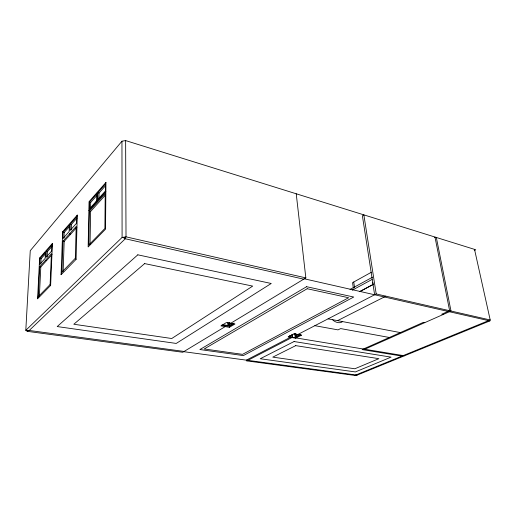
<?xml version="1.0" encoding="UTF-8"?>
<svg xmlns="http://www.w3.org/2000/svg" width="516" height="516" viewBox="0 0 516 516"><rect width="100%" height="100%" fill="white"/><g stroke="black" fill="none" stroke-linecap="round" stroke-linejoin="round"><path stroke-width="0.77" d="M97.182 201.246L97.318 192.255M97.808 192.752L97.705 199.602L105.341 191.049L105.406 184.109L97.808 192.752L99.033 193.068L105.632 185.592M98.956 198.389L99.033 193.068M96.724 200.763L96.827 193.81L89.487 202.149L89.352 209.006L96.724 200.763L95.963 202.117M89.429 211.147L88.765 245.048L104.896 228.472L105.225 193.552L89.429 211.147L90.642 211.437L105.419 195.048M90.597 207.761L90.693 202.453L97.524 194.719M90.023 244.526L90.642 211.437M76.078 259.348L75.317 258.284L76.194 226.447L63.023 241.101L61.92 272.074L61.101 274.693L76.078 259.348L77.277 215.088L62.655 231.749L61.101 274.693M76.761 216.739L76.587 223.176L70.053 230.491L70.253 224.138L76.761 216.739L77.277 215.088M71.253 229.955L71.421 224.402L76.942 218.152M63.99 238.128L64.184 232.516L69.467 226.543M63.133 271.506L64.184 241.346L76.865 227.292M50.633 285.419L50.11 284.516L51.419 253.737L39.7 266.785L38.216 296.752L37.591 298.783L50.633 285.419L52.413 243.417L39.629 257.981L37.591 298.783M51.916 245.042L51.658 251.028L46.014 257.349L46.285 251.44L51.916 245.042L52.413 243.417M47.162 256.826L47.401 251.66L52.529 245.855M40.816 263.96L41.074 258.774L45.556 253.698M39.377 296.152L40.803 266.991L52.052 254.517M434.904 237.67L434.988 237.05L449.63 310.716L441.722 314.225L443.096 314.528M294.81 333.723L295.229 337.722L290.792 337.064L246.332 360.149L246.816 360.884L354.802 375.416L357.111 375.126L489.845 320.913L490.2 319.972L474.527 249.376M474.243 250.518L475.746 249.757L125.633 140.584L121.95 141.203L30.257 250.692L25.8 330.324L27.284 331.337L182.748 352.26L225.202 326.609M88.875 210.528L105.864 191.552M61.92 272.074L75.317 258.284M38.216 296.752L50.11 284.516M27.284 331.337L28.025 330.627M125.317 238.766L28.915 330.743L25.8 330.324L122.092 237.444L126.014 236.844L305.84 277.892L296.223 193.777M230.723 323.274L305.84 277.892M234.064 323.087L230.123 325.435L229.962 323.042M233.729 323.764L229.884 326.048L229.678 322.835M229.407 327.299L234.986 323.996L226.408 322.552L220.912 325.906L229.407 327.299L229.098 322.623M371.236 272.332L352.563 282.665L353.357 288.238M342.643 321.603L341.134 322.429A12.436 8.424 61.9 0 1 333.917 320.887L332.504 319.675M350.029 289.457L372.597 277.156M352.254 290.192L372.042 279.466M359.549 291.663L373.12 284.484L372.862 282.639M359.626 291.682L373.12 284.484M291.875 337.574L295.61 338.186L301.447 335.194L293.952 333.91L288.115 336.954L290.315 337.316L290.16 335.774M246.816 360.884L292.359 337.322L292.043 334.245M297.7 334.562L376.203 293.952L490.2 319.972L354.802 375.416M299.719 334.613L296.365 336.342L296.12 333.994M300.802 334.626L296.068 337.064L295.733 333.878M337.58 320.642L385.891 296.165M364.702 349.242L451.003 311.025L436.323 237.463M29.212 330.459L184.096 351.448M183.709 351.68L357.111 375.126M221.686 325.119L228.524 326.247L228.317 323.035M288.405 336.619L289.953 336.877L289.798 335.335M296.094 337.941L404.447 355.788M401.958 356.105L362.116 349.577L423.404 322.358L424.771 322.642M222.957 324.68L227.898 325.499L227.691 322.377M301.447 335.194L293.952 333.91M314.85 325.693L338.025 329.879L340.663 328.582L390.722 337.722M39.7 266.785L40.803 266.991M328.099 318.836L400.352 332.594M45.46 260.374L46.575 260.586M41.074 258.774L39.977 258.555L39.629 257.981M46.285 251.44L47.401 251.66M63.023 241.101L64.184 241.346M64.184 232.516L62.655 231.749M69.492 233.903L70.666 234.161M124.756 238.05L122.092 237.444L121.95 141.203M304.33 278.808L489.845 320.913M303.731 279.169L124.253 238.527L126.014 236.844L125.633 140.584M70.253 224.138L71.421 224.402M89.487 202.149L90.693 202.453M376.203 293.952L363.857 214.869L362.393 215.817L374.635 294.765M353.744 282.007L354.55 287.593M295.113 333.388L295.61 338.186M291.933 334.813L292.179 337.219M290.637 335.529L290.792 337.064M105.941 182.425L105.522 229.175L88.152 246.97L89.049 201.672L105.941 182.425M69.357 225.079L69.144 231.581L62.804 238.682L63.036 232.265L69.357 225.079M45.44 252.343L45.163 258.355L39.68 264.495L39.977 258.555L45.44 252.343M137.824 254.82L57.205 326.564L176.227 343.437L271.235 283.484L137.824 254.82M144.654 263.592L73.827 324.248L171.751 338.515L252.685 286.109L144.654 263.592M306.607 286.702L199.879 349.545L243.333 355.595L353.731 297.035L306.607 286.702M307.188 288.728L204.194 348.971L242.514 354.35L348.629 297.738L307.188 288.728M294.075 341.534L260.232 358.749L355.382 371.926L391.076 357.13L294.075 341.534M295.745 345.636L272.783 357.13L354.84 368.766L378.873 358.678L295.745 345.636"/></g></svg>
